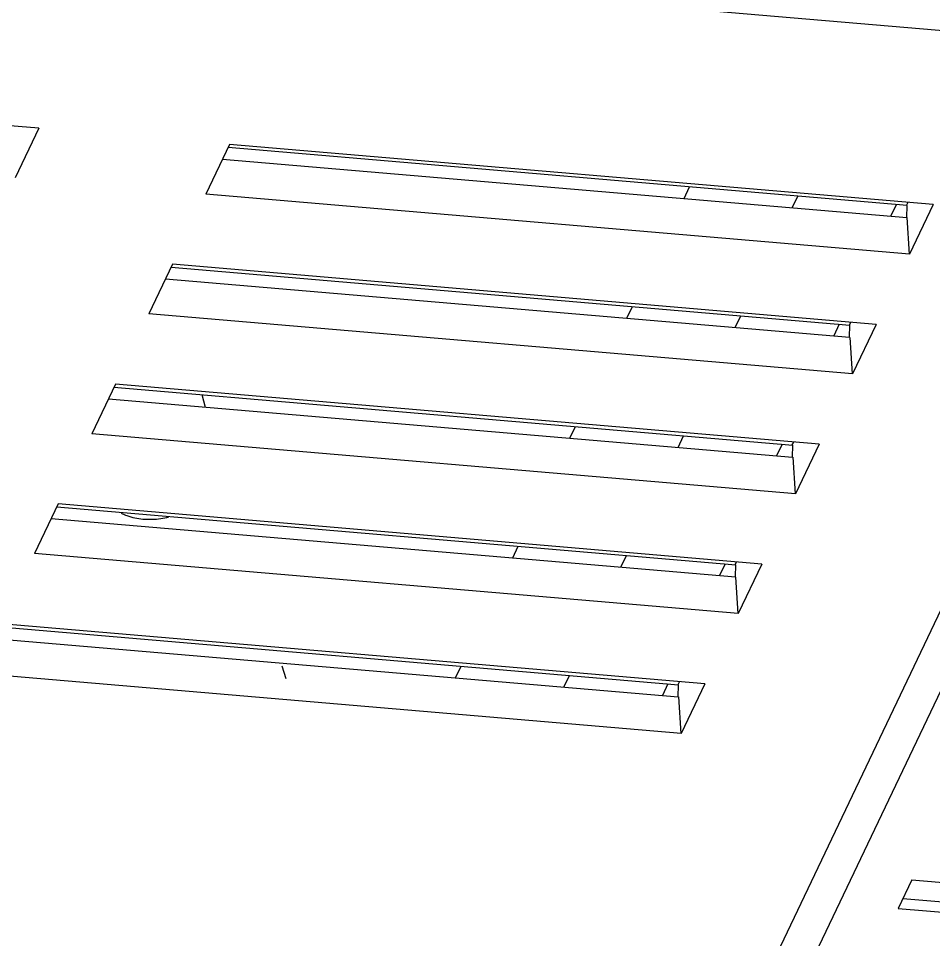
# Model space of a CAD drawing. Header units: millimetres. Extents: x 14276 to 15242, y -9916 to -8542.
# Drawn here: x 15107.84 to 15149.96, y -9370.56 to -9328.16 of the extents above; entities that cross this region are included whole.
import ezdxf

# ---------------------------------------------------------------- set-up
doc = ezdxf.new("R2010")
doc.units = ezdxf.units.MM

# ---------------------------------------------------------------- blocks, each defined once
blk = doc.blocks.new('u9')
at = {"color": 7, "linetype": 'Continuous'}
for p, q in [((-403.285, 96.724), (-348.775, 211.111)), ((-397.612, 112.344), (-357.757, 195.977)), ((-389.118, 136.088), (-403.407, 137.308)), ((-403.296, 136.839), (-389.328, 135.648)), ((-389.744, 134.775), (-404.033, 135.994)), ((-389.744, 134.775), (-389.118, 136.088)), ((-380.22, 125.752), (-379.132, 128.033)), ((-379.132, 128.033), (-346.745, 125.27)), ((-379.132, 128.033), (-379.023, 126.35)), ((-378.999, 126.348), (-379.011, 125.792)), ((-347.511, 123.661), (-378.999, 126.348)), ((-378.523, 125.749), (-378.268, 126.285)), ((-380.22, 125.752), (-347.832, 122.988)), ((-378.987, 125.789), (-379.052, 125.652)), ((-347.767, 123.125), (-379.011, 125.791)), ((-373.731, 125.898), (-373.986, 125.362)), ((-360.945, 125.515), (-360.76, 124.942)), ((-368.748, 125.473), (-369.004, 124.937)), ((-382.848, 120.236), (-381.761, 122.518)), ((-381.761, 122.518), (-349.373, 119.754)), ((-381.761, 122.518), (-381.652, 120.834)), ((-381.627, 120.832), (-381.639, 120.276)), ((-350.14, 118.146), (-381.627, 120.832)), ((-381.152, 120.234), (-380.896, 120.77)), ((-382.848, 120.236), (-350.461, 117.472)), ((-381.615, 120.273), (-381.68, 120.136)), ((-350.395, 117.609), (-381.639, 120.275)), ((-376.359, 120.383), (-376.615, 119.847)), ((-371.377, 119.958), (-371.632, 119.421)), ((-350.461, 117.472), (-349.373, 119.754)), ((-385.477, 114.72), (-384.389, 117.002)), ((-384.389, 117.002), (-352.002, 114.239)), ((-384.389, 117.002), (-384.28, 115.319)), ((-384.256, 115.316), (-384.268, 114.76)), ((-352.768, 112.63), (-384.256, 115.317)), ((-383.78, 114.718), (-383.525, 115.254)), ((-385.477, 114.72), (-353.089, 111.957)), ((-384.244, 114.758), (-384.309, 114.621)), ((-353.024, 112.094), (-384.268, 114.76)), ((-378.988, 114.867), (-379.243, 114.331)), ((-374.005, 114.442), (-374.261, 113.906)), ((-353.089, 111.957), (-352.002, 114.239)), ((-357.069, 112.439), (-357.224, 113.01)), ((-388.105, 109.205), (-387.018, 111.486)), ((-387.018, 111.486), (-354.63, 108.723)), ((-387.018, 111.486), (-386.908, 109.803)), ((-386.884, 109.801), (-386.896, 109.245)), ((-355.397, 107.114), (-386.884, 109.801)), ((-386.409, 109.202), (-386.153, 109.739)), ((-388.105, 109.205), (-355.718, 106.441)), ((-386.872, 109.242), (-386.937, 109.105)), ((-355.652, 106.578), (-386.896, 109.244)), ((-381.616, 109.351), (-381.872, 108.815)), ((-376.633, 108.926), (-376.889, 108.39)), ((-355.718, 106.441), (-354.63, 108.723)), ((-390.733, 103.689), (-389.646, 105.971)), ((-389.646, 105.971), (-357.259, 103.207)), ((-389.646, 105.971), (-389.537, 104.287)), ((-389.512, 104.285), (-389.525, 103.729)), ((-358.025, 101.599), (-389.513, 104.285)), ((-388.782, 104.223), (-389.037, 103.687)), ((-390.733, 103.689), (-358.346, 100.926)), ((-389.566, 103.589), (-389.5, 103.726)), ((-389.525, 103.728), (-358.281, 101.062)), ((-384.245, 103.836), (-384.5, 103.3)), ((-379.262, 103.411), (-379.517, 102.875)), ((-358.346, 100.926), (-357.259, 103.207)), ((-349.57, 100.177), (-348.483, 102.458)), ((-349.57, 100.177), (-317.183, 97.413)), ((-421.589, 98.286), (-253.595, 83.952))]:
    blk.add_line(p, q, dxfattribs=at)
at = {"color": 7, "linetype": 'Continuous', "start_tangent": (-0.882065, 0.471128), "end_tangent": (-0.972978, -0.230897)}
blk.add_spline([(-353.357, 117.889), (-353.624, 118.008), (-354.36, 118.167), (-355.183, 118.141), (-355.555, 118.071)], degree=3, dxfattribs=at)

msp = doc.modelspace()

# ---------------------------------------------------------------- block references
at = {"rotation": 180}
msp.add_blockref('u9', (14759.208, -9233.039), dxfattribs=at)

doc.saveas('drawing.dxf')
